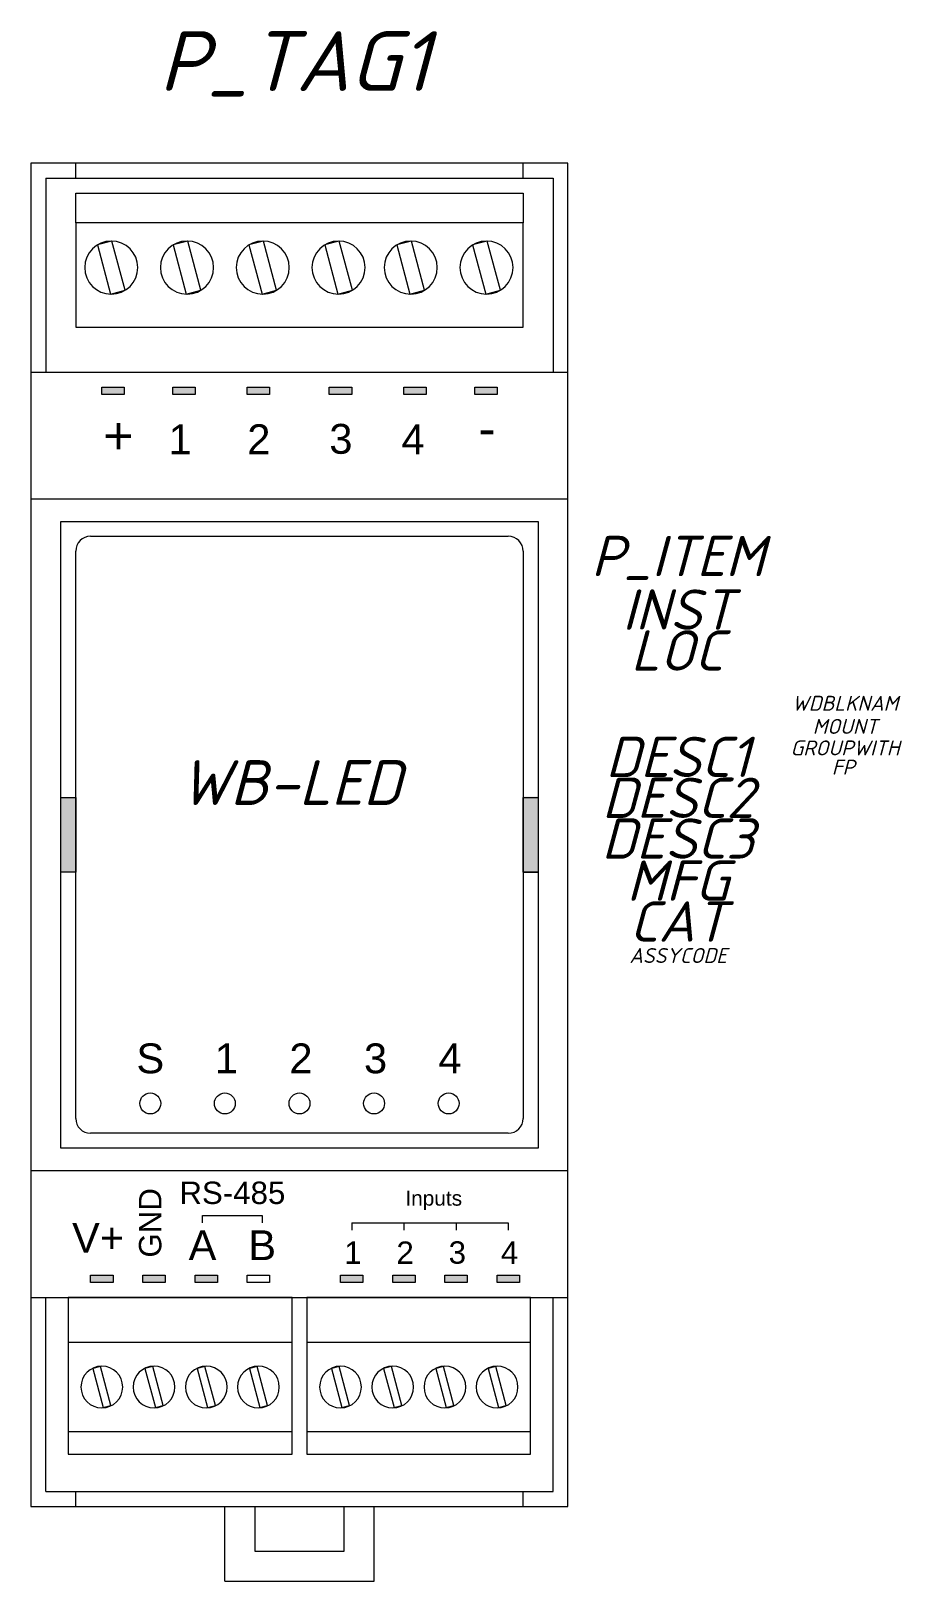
# Model space of a CAD drawing. Header units: millimetres. Extents: x 0 to 58, y -27 to 77.
import ezdxf
from ezdxf.enums import TextEntityAlignment as Align

# ---------------------------------------------------------------- set-up
doc = ezdxf.new("R2010")
doc.units = ezdxf.units.MM
doc.header["$LTSCALE"] = 6
doc.styles.add('textstyle10', font='arial.ttf')
doc.styles.add('textstyle11', font='arial.ttf')
doc.styles.add('textstyle12', font='arial.ttf')
doc.styles.add('textstyle13', font='arial.ttf')
doc.styles.add('textstyle14', font='arial.ttf')
doc.styles.add('textstyle15', font='arial.ttf')
doc.styles.add('textstyle16', font='arial.ttf')
doc.styles.add('textstyle17', font='arial.ttf')
doc.styles.add('textstyle18', font='arial.ttf')
doc.styles.add('textstyle19', font='arial.ttf')
doc.styles.add('textstyle20', font='arial.ttf')
doc.styles.add('textstyle21', font='arial.ttf')
doc.styles.add('textstyle24', font='arial.ttf')
doc.styles.add('textstyle25', font='arial.ttf')
doc.styles.add('textstyle26', font='arial.ttf')
doc.styles.add('textstyle27', font='arial.ttf')
doc.styles.add('textstyle28', font='arial.ttf')
doc.styles.add('textstyle6', font='arial.ttf')
doc.styles.add('textstyle7', font='arial.ttf')
doc.styles.add('textstyle8', font='arial.ttf')
doc.styles.add('textstyle9', font='arial.ttf')
doc.styles.add('WD_IEC', font='isocpeui.ttf', dxfattribs={"height": 2.5})

msp = doc.modelspace()

# ---------------------------------------------------------------- hatches: boundary and pattern name
for points in [[(6.25, 52.75), (6.25, 52.25), (4.75, 52.25), (4.75, 52.75)], [(11, 52.75), (11, 52.25), (9.5, 52.25), (9.5, 52.75)], [(16, 52.75), (16, 52.25), (14.5, 52.25), (14.5, 52.75)], [(21.5, 52.75), (21.5, 52.25), (20, 52.25), (20, 52.75)], [(25, 52.25), (25, 52.75), (26.5, 52.75), (26.5, 52.25)], [(31.25, 52.75), (31.25, 52.25), (29.75, 52.25), (29.75, 52.75)], [(2, 20.25), (2, 25.25), (3, 25.25), (3, 20.25)], [(33.05, 20.3), (33.05, 25.3), (34.05, 25.3), (34.05, 20.3)], [(5.5, -6.75), (5.5, -7.25), (4, -7.25), (4, -6.75)], [(9, -6.75), (9, -7.25), (7.5, -7.25), (7.5, -6.75)], [(12.5, -6.75), (12.5, -7.25), (11, -7.25), (11, -6.75)], [(22.25, -6.75), (22.25, -7.25), (20.75, -7.25), (20.75, -6.75)], [(25.75, -6.75), (25.75, -7.25), (24.25, -7.25), (24.25, -6.75)], [(29.25, -6.75), (29.25, -7.25), (27.75, -7.25), (27.75, -6.75)], [(31.25, -7.25), (31.25, -6.75), (32.75, -6.75), (32.75, -7.25)]]:
    msp.add_hatch(color=256).paths.add_polyline_path(points)

# ---------------------------------------------------------------- linework, layer by layer
for p, q in [((0, 67.75), (0, -22.25)), ((36, 67.75), (0, 67.75)), ((3, 66.75), (3, 67.75)), ((33, 66.75), (33, 67.75)), ((36, -22.25), (36, 67.75)), ((1, 66.75), (1, 53.75)), ((1, 66.75), (35, 66.75)), ((35, 66.75), (35, 53.75)), ((5.43, 62.53), (4.45, 62.27)), ((6.31, 59.24), (5.43, 62.53)), ((10.51, 62.53), (9.53, 62.27)), ((11.39, 59.24), (10.51, 62.53)), ((15.59, 62.53), (14.61, 62.27)), ((16.47, 59.24), (15.59, 62.53)), ((20.67, 62.53), (19.69, 62.27)), ((21.55, 59.24), (20.67, 62.53)), ((25.51, 62.53), (24.53, 62.27)), ((26.39, 59.24), (25.51, 62.53)), ((30.59, 62.53), (29.61, 62.27)), ((31.47, 59.24), (30.59, 62.53)), ((4.45, 62.27), (5.33, 58.97)), ((9.53, 62.27), (10.41, 58.97)), ((14.61, 62.27), (15.49, 58.97)), ((19.69, 62.27), (20.57, 58.97)), ((24.53, 62.27), (25.41, 58.97)), ((29.61, 62.27), (30.49, 58.97)), ((5.33, 58.97), (6.31, 59.24)), ((10.41, 58.97), (11.39, 59.24)), ((15.49, 58.97), (16.47, 59.24)), ((20.57, 58.97), (21.55, 59.24)), ((25.41, 58.97), (26.39, 59.24)), ((30.49, 58.97), (31.47, 59.24)), ((0, 53.75), (36, 53.75)), ((4.75, 52.25), (4.75, 52.75)), ((4.75, 52.75), (6.25, 52.75)), ((6.25, 52.25), (4.75, 52.25)), ((6.25, 52.75), (6.25, 52.25)), ((9.5, 52.25), (9.5, 52.75)), ((9.5, 52.75), (11, 52.75)), ((11, 52.25), (9.5, 52.25)), ((11, 52.75), (11, 52.25)), ((14.5, 52.25), (14.5, 52.75)), ((14.5, 52.75), (16, 52.75)), ((16, 52.25), (14.5, 52.25)), ((16, 52.75), (16, 52.25)), ((20, 52.25), (20, 52.75)), ((20, 52.75), (21.5, 52.75)), ((21.5, 52.25), (20, 52.25)), ((21.5, 52.75), (21.5, 52.25)), ((25, 52.25), (25, 52.75)), ((25, 52.75), (26.5, 52.75)), ((26.5, 52.25), (25, 52.25)), ((26.5, 52.75), (26.5, 52.25)), ((29.75, 52.25), (29.75, 52.75)), ((29.75, 52.75), (31.25, 52.75)), ((31.25, 52.25), (29.75, 52.25)), ((31.25, 52.75), (31.25, 52.25)), ((0, 45.25), (36, 45.25)), ((2, 1.75), (2, 43.75)), ((2, 43.75), (34, 43.75)), ((34, 43.75), (34, 1.75)), ((4, 42.75), (32, 42.75)), ((3, 3.75), (3, 41.75)), ((33, 41.75), (33, 3.75)), ((2, 20.25), (2, 25.25)), ((2, 25.25), (3, 25.25)), ((3, 25.25), (3, 20.25)), ((33, 20.25), (33, 25.25)), ((33, 25.25), (34, 25.25)), ((33, 25.25), (34, 25.25)), ((34, 25.25), (34, 20.25)), ((3, 20.25), (2, 20.25)), ((34, 20.25), (33, 20.25)), ((33, 20.25), (34, 20.25)), ((32, 2.75), (4, 2.75)), ((34, 1.75), (2, 1.75)), ((0, 0.25), (36, 0.25)), ((11.5, -2.75), (15.5, -2.75)), ((11.5, -3.25), (11.5, -2.75)), ((15.5, -2.75), (15.5, -3.25)), ((21.5, -3.25), (21.5, -3.75)), ((21.5, -3.25), (32, -3.25)), ((25, -3.25), (25, -3.75)), ((28.5, -3.25), (28.5, -3.75)), ((32, -3.25), (32, -3.75)), ((4, -7.25), (4, -6.75)), ((4, -6.75), (5.5, -6.75)), ((5.5, -7.25), (4, -7.25)), ((5.5, -6.75), (5.5, -7.25)), ((7.5, -7.25), (7.5, -6.75)), ((7.5, -6.75), (9, -6.75)), ((9, -7.25), (7.5, -7.25)), ((9, -6.75), (9, -7.25)), ((11, -7.25), (11, -6.75)), ((11, -6.75), (12.5, -6.75)), ((12.5, -7.25), (11, -7.25)), ((12.5, -6.75), (12.5, -7.25)), ((14.5, -7.25), (14.5, -6.75)), ((14.5, -6.75), (16, -6.75)), ((16, -7.25), (14.5, -7.25)), ((16, -6.75), (16, -7.25)), ((20.75, -7.25), (20.75, -6.75)), ((20.75, -6.75), (22.25, -6.75)), ((22.25, -7.25), (20.75, -7.25)), ((22.25, -6.75), (22.25, -7.25)), ((24.25, -7.25), (24.25, -6.75)), ((24.25, -6.75), (25.75, -6.75)), ((25.75, -7.25), (24.25, -7.25)), ((25.75, -6.75), (25.75, -7.25)), ((27.75, -7.25), (27.75, -6.75)), ((27.75, -6.75), (29.25, -6.75)), ((29.25, -7.25), (27.75, -7.25)), ((29.25, -6.75), (29.25, -7.25)), ((31.25, -7.25), (31.25, -6.75)), ((31.25, -6.75), (32.75, -6.75)), ((32.75, -7.25), (31.25, -7.25)), ((32.75, -6.75), (32.75, -7.25)), ((0, -8.25), (36, -8.25)), ((1, -21.25), (1, -8.25)), ((2.5, -8.25), (2.5, -8.25)), ((18.5, -8.25), (18.5, -8.25)), ((35, -21.25), (35, -8.25)), ((4.66, -12.87), (4.14, -13.01)), ((4.14, -13.01), (4.84, -15.62)), ((5.36, -15.48), (4.66, -12.87)), ((8.16, -12.87), (7.64, -13.01)), ((7.64, -13.01), (8.34, -15.62)), ((8.86, -15.48), (8.16, -12.87)), ((11.66, -12.87), (11.14, -13.01)), ((11.14, -13.01), (11.84, -15.62)), ((12.36, -15.48), (11.66, -12.87)), ((15.16, -12.87), (14.64, -13.01)), ((14.64, -13.01), (15.34, -15.62)), ((15.86, -15.48), (15.16, -12.87)), ((20.66, -12.87), (20.14, -13.01)), ((20.14, -13.01), (20.84, -15.62)), ((21.36, -15.48), (20.66, -12.87)), ((24.16, -12.87), (23.64, -13.01)), ((23.64, -13.01), (24.34, -15.62)), ((24.86, -15.48), (24.16, -12.87)), ((27.66, -12.87), (27.14, -13.01)), ((27.14, -13.01), (27.84, -15.62)), ((28.36, -15.48), (27.66, -12.87)), ((31.16, -12.87), (30.64, -13.01)), ((30.64, -13.01), (31.34, -15.62)), ((31.86, -15.48), (31.16, -12.87)), ((4.84, -15.62), (5.36, -15.48)), ((8.34, -15.62), (8.86, -15.48)), ((11.84, -15.62), (12.36, -15.48)), ((15.34, -15.62), (15.86, -15.48)), ((20.84, -15.62), (21.36, -15.48)), ((24.34, -15.62), (24.86, -15.48)), ((27.84, -15.62), (28.36, -15.48)), ((31.34, -15.62), (31.86, -15.48)), ((1, -21.25), (35, -21.25)), ((3, -22.25), (3, -21.25)), ((33, -22.25), (33, -21.25)), ((0, -22.25), (36, -22.25)), ((13, -27.25), (13, -22.25)), ((15, -22.25), (15, -25.25)), ((21, -25.25), (21, -22.25)), ((23, -27.25), (23, -22.25)), ((15, -25.25), (21, -25.25)), ((13, -27.25), (23, -27.25))]:
    msp.add_line(p, q)
at = {"lineweight": 25}
for points in [[(3, 65.75), (33, 65.75), (33, 63.75), (3, 63.75)], [(3, 56.75), (33, 56.75), (33, 63.75), (3, 63.75)]]:
    msp.add_lwpolyline(points, close=True, dxfattribs=at)
for points in [[(2.5, -18.75), (17.5, -18.75), (17.5, -8.25), (2.5, -8.25)], [(2.5, -11.25), (17.5, -11.25), (17.5, -8.25), (2.5, -8.25)], [(18.5, -18.75), (33.5, -18.75), (33.5, -8.25), (18.5, -8.25)], [(18.5, -11.25), (33.5, -11.25), (33.5, -8.25), (18.5, -8.25)], [(2.5, -18.75), (17.5, -18.75), (17.5, -17.25), (2.5, -17.25)], [(18.5, -18.75), (33.5, -18.75), (33.5, -17.25), (18.5, -17.25)]]:
    msp.add_lwpolyline(points, close=True)
for centre in [(8, 4.75), (13, 4.75), (18, 4.75), (23, 4.75), (28, 4.75)]:
    msp.add_circle(centre, 0.7)
for centre, radius, start, end in [((5.38, 60.75), 1.78, 0, 180), ((10.46, 60.75), 1.78, 0, 180), ((15.54, 60.75), 1.78, 0, 180), ((20.62, 60.75), 1.78, 0, 180), ((25.46, 60.75), 1.78, 0, 180), ((30.54, 60.75), 1.78, 0, 180), ((5.38, 60.75), 1.78, 180, 0), ((10.46, 60.75), 1.78, 180, 0), ((15.54, 60.75), 1.78, 180, 0), ((20.62, 60.75), 1.78, 180, 0), ((25.46, 60.75), 1.78, 180, 0), ((30.54, 60.75), 1.78, 180, 0), ((4, 41.75), 1, 90, 180), ((32, 41.75), 1, 0, 90), ((4, 3.75), 1, 180, 270), ((32, 3.75), 1, 270, 0), ((4.75, -14.25), 1.4, 0, 180), ((8.25, -14.25), 1.4, 0, 180), ((11.75, -14.25), 1.4, 0, 180), ((15.25, -14.25), 1.4, 0, 180), ((20.75, -14.25), 1.4, 0, 180), ((24.25, -14.25), 1.4, 0, 180), ((27.75, -14.25), 1.4, 0, 180), ((31.25, -14.25), 1.4, 0, 180), ((4.75, -14.25), 1.4, 180, 0), ((8.25, -14.25), 1.4, 180, 0), ((11.75, -14.25), 1.4, 180, 0), ((15.25, -14.25), 1.4, 180, 0), ((20.75, -14.25), 1.4, 180, 0), ((24.25, -14.25), 1.4, 180, 0), ((27.75, -14.25), 1.4, 180, 0), ((31.25, -14.25), 1.4, 180, 0)]:
    msp.add_arc(centre, radius, start, end)

# ---------------------------------------------------------------- texts
for s, style, p in [('S', 'textstyle11', (8, 6.17)), ('1', 'textstyle9', (13.1, 6.17)), ('2', 'textstyle8', (18.1, 6.17)), ('3', 'textstyle7', (23.1, 6.17)), ('4', 'textstyle6', (28.1, 6.17))]:
    msp.add_text(s, height=2, dxfattribs=dict(style=style)).set_placement(p, align=Align.BOTTOM_CENTER)
for s, insert, char_height, attachment_point, style in [('\\H2.5;+', (4.84, 48.25), 1, 7, 'textstyle10'), ('\\H2;1', (10, 48.25), 1, 8, 'textstyle16'), ('\\H2;2', (14.5, 48.25), 1, 7, 'textstyle15'), ('\\H2;3', (20, 48.25), 1, 7, 'textstyle14'), ('\\H2;4', (24.84, 48.25), 1, 7, 'textstyle13'), ('\\H2.5;-', (30, 48.75), 1, 7, 'textstyle12'), ('\\H3;WB-LED\\P', (10, 27.75), 4, 1, 'WD_IEC'), ('\\H1.5;RS-485', (13.5, -1.25), 1, 5, 'textstyle24'), ('Inputs', (27, -1.75), 1, 5, 'textstyle17'), ('\\H2;V+', (4.5, -4.25), 1, 5, 'textstyle27'), ('A', (11.5, -3.75), 2, 2, 'textstyle26'), ('B', (15.5, -3.75), 2, 2, 'textstyle25'), ('\\H1.5;1', (21, -5.25), 1, 4, 'textstyle20'), ('\\H1.5;2', (24.5, -5.25), 1, 4, 'textstyle21'), ('\\H1.5;3', (28, -5.25), 1, 4, 'textstyle19'), ('\\H1.5;4', (31.5, -5.25), 1, 4, 'textstyle18')]:
    msp.add_mtext(s, dxfattribs=dict(insert=insert, char_height=char_height, attachment_point=attachment_point, style=style))
at = {"insert": (8, -3.25), "char_height": 1, "attachment_point": 5, "rotation": 90, "style": 'textstyle28'}
msp.add_mtext('\\H1.5;GND', dxfattribs=at)
at = {"style": 'WD_IEC'}
for tag, height, p in [('P_TAG1', 4, (17.67, 72.59)), ('DESC1', 2.7, (43.37, 26.62)), ('DESC2', 2.7, (43.37, 23.88)), ('DESC3', 2.7, (43.37, 21.15))]:
    msp.add_attdef(tag, text='', height=height, dxfattribs=at).set_placement(p, align=Align.CENTER)
for tag, text, height, flags, p in [('P_ITEM', '', 2.7, 1, (43.37, 40.08)), ('INST', '', 2.7, 1, (43.37, 36.49)), ('LOC', '', 2.7, 1, (43.31, 33.75)), ('WDBLKNAM', 'AM', 1, 1, (54.58, 31.06)), ('MOUNT', '', 1, 1, (54.58, 29.51)), ('GROUPWITH', '', 1, 1, (54.58, 28.07)), ('FP', '', 1, 1, (54.46, 26.78)), ('MFG', '', 2.7, 1, (43.37, 18.33)), ('CAT', '', 2.7, 1, (43.37, 15.59)), ('ASSYCODE', '', 1, 9, (43.39, 14.16))]:
    msp.add_attdef(tag, text=text, height=height, dxfattribs=dict(at, flags=flags)).set_placement(p, align=Align.CENTER)

doc.saveas('drawing.dxf')
